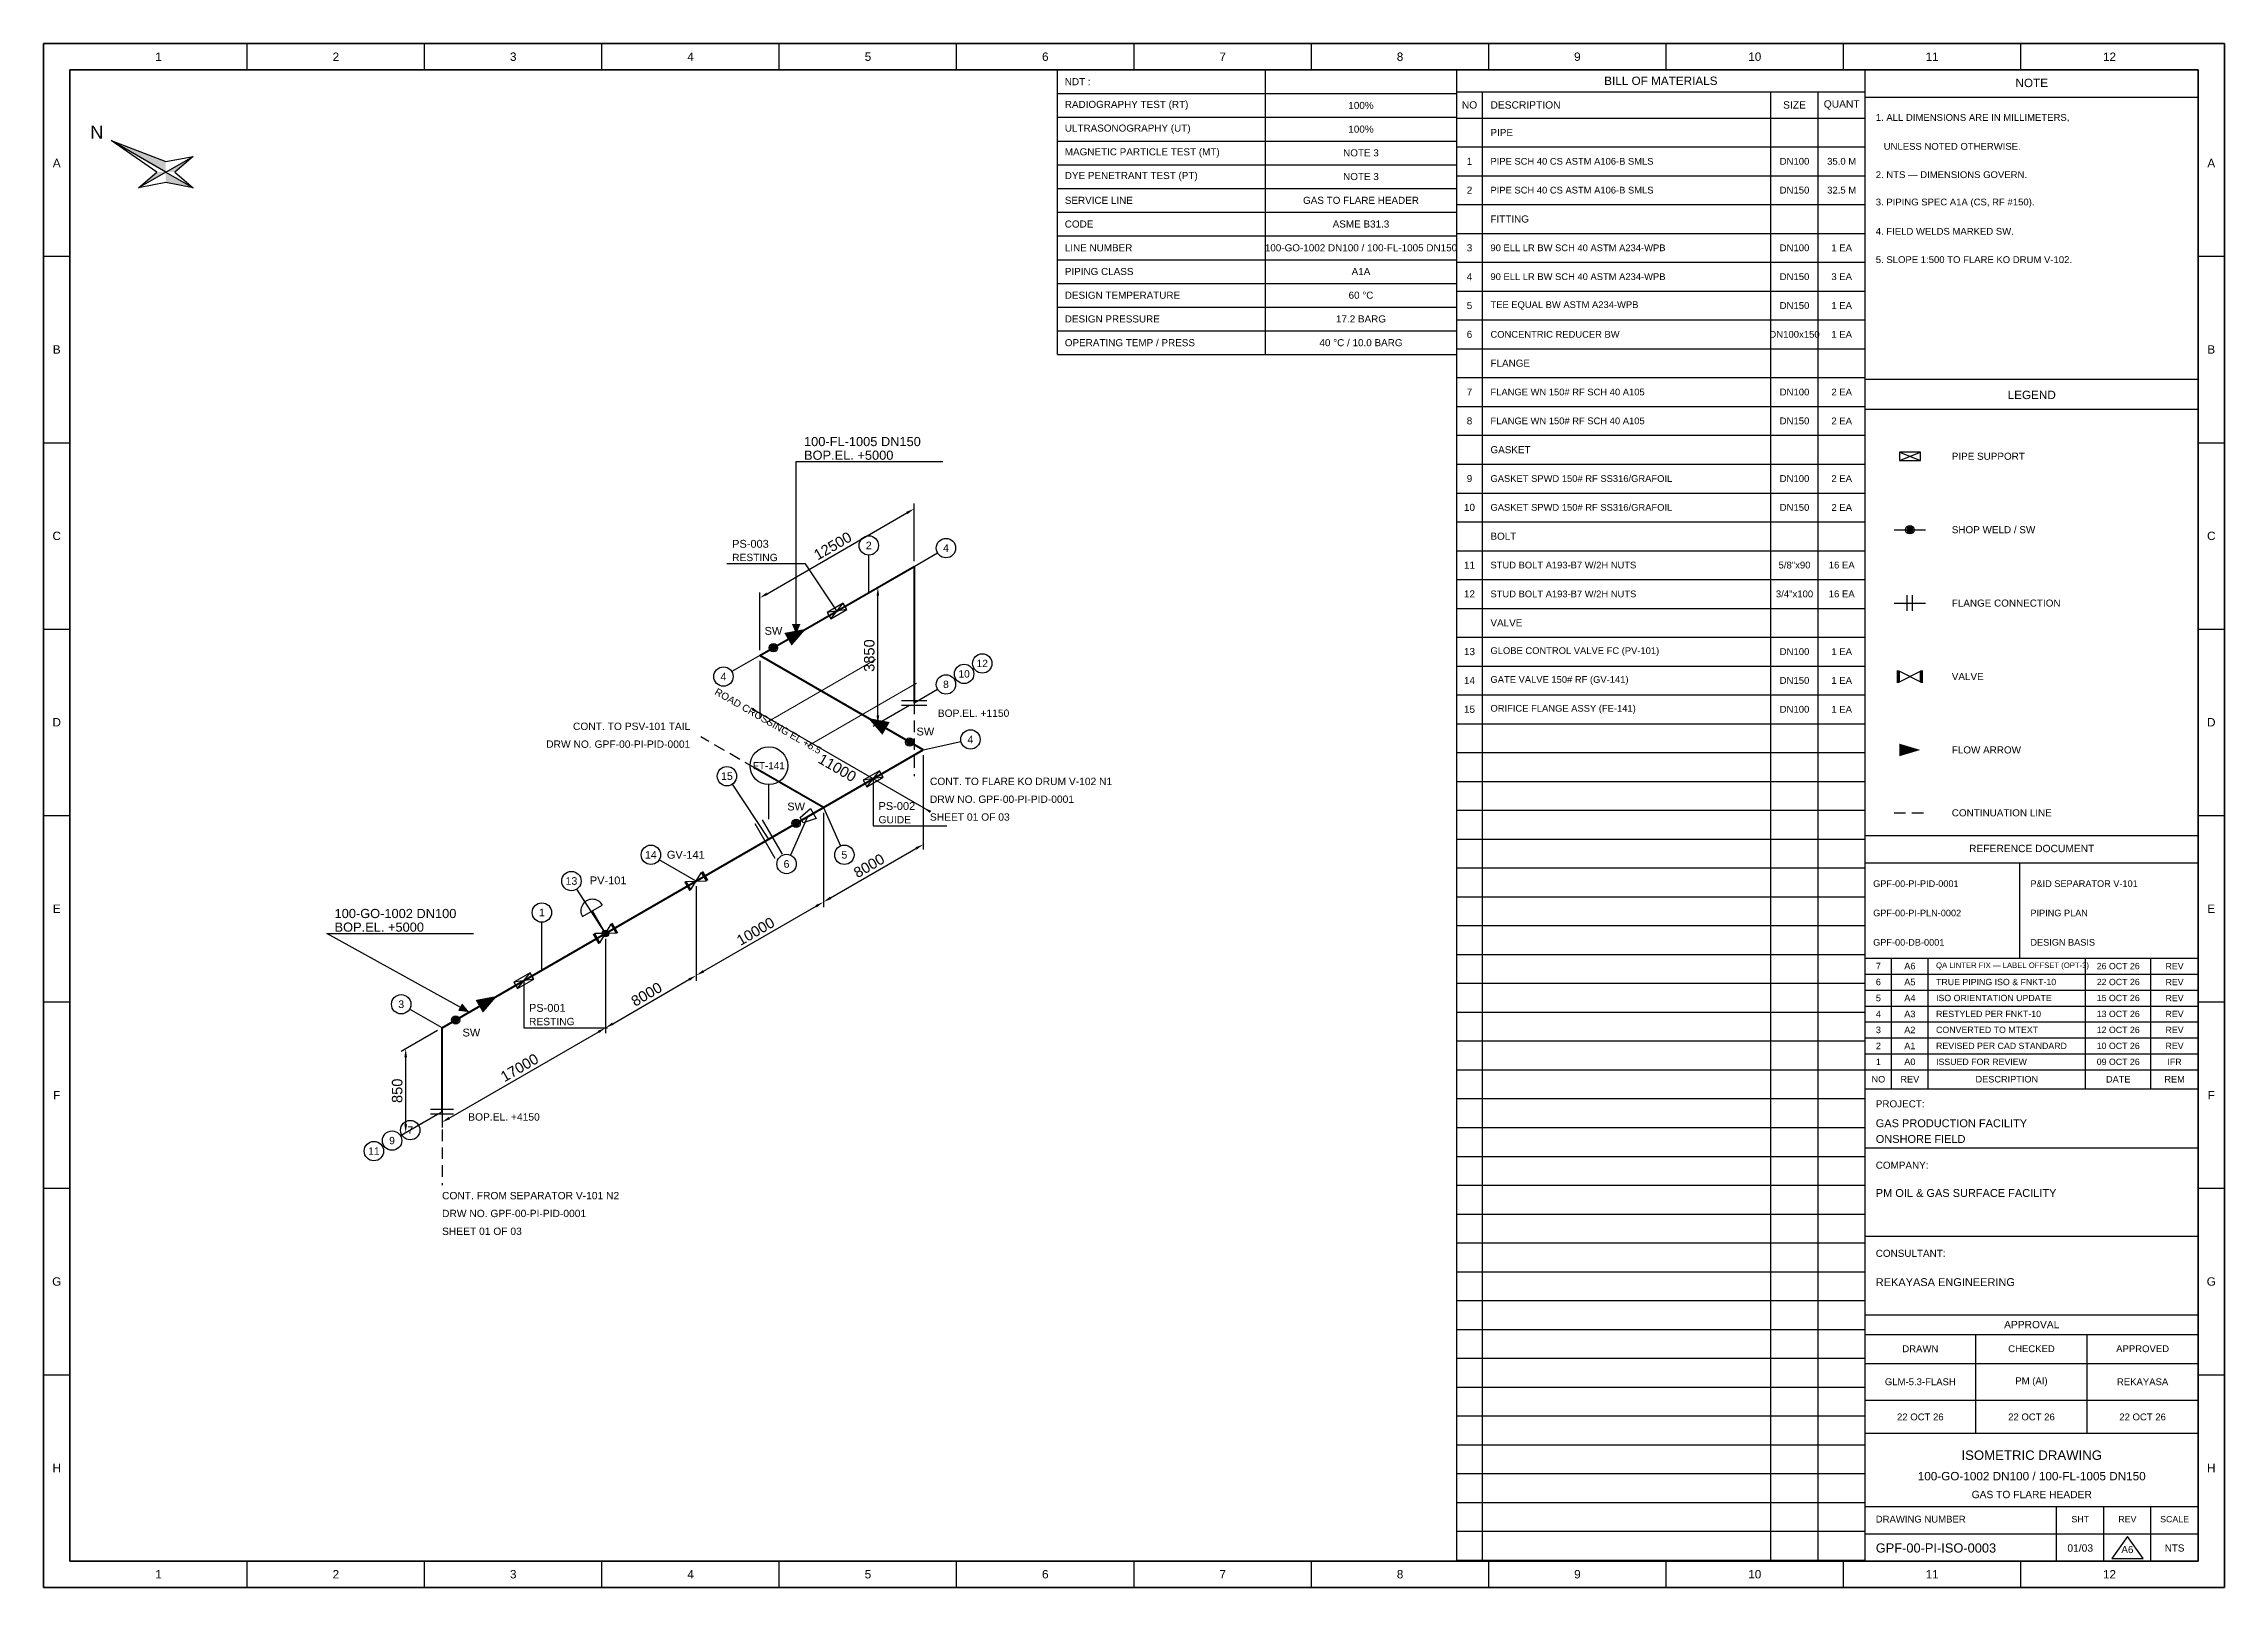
# Model space of a CAD drawing. Header units: millimetres. Extents: x 2 to 418, y 1 to 296.
import ezdxf

# ---------------------------------------------------------------- set-up
doc = ezdxf.new("R2010")
doc.units = ezdxf.units.MM
for name, color, linetype, lineweight in [('REF-DIM', 7, 'Continuous', 9), ('REF-FRAME', 7, 'Continuous', 35), ('REF-PROC', 7, 'Continuous', 50), ('REF-ROAD', 7, 'Continuous', 18), ('REF-SYM', 7, 'Continuous', 25), ('REF-TEXT', 7, 'Continuous', 18), ('REF-TITLE', 7, 'Continuous', 25)]:
    doc.layers.add(name, color=color, linetype=linetype, lineweight=lineweight)
doc.styles.add('ARIAL', font='arial.ttf')
doc.dimstyles.new('GPF-ISO', dxfattribs={"dimtxt": 2, "dimasz": 1.6, "dimexe": 1, "dimexo": 1, "dimtad": 1, "dimdec": 0, "dimtxsty": 'ARIAL', "dimcen": 2.5, "dimclrd": 7, "dimclre": 7, "dimclrt": 7, "dimazin": 3, "dimtfac": 1, "dimtmove": 0, "dimatfit": 3})

# ---------------------------------------------------------------- blocks, each defined once
blk = doc.blocks.new('_CLOSEDFILLED')
at = {"color": 0, "linetype": 'BYBLOCK'}
blk.add_solid([(-1, 0.16), (0, 0), (-1, -0.16)], dxfattribs=at)
blk = doc.blocks.new('*D1')
at = {"color": 7}
for p, q in [((77.13, 107.5), (70.21, 103.5)), ((71.07, 89.6), (71.07, 102.4)), ((77.13, 91.5), (70.21, 87.5))]:
    blk.add_line(p, q, dxfattribs=at)
at = {"layer": 'Defpoints'}
for p in [(78, 108), (78, 92), (71.07, 88)]:
    blk.add_point(p, dxfattribs=at)
at = {"layer": 'REF-DIM', "color": 7, "xscale": 1.6, "yscale": 1.6}
for p, rotation in [((71.07, 104), 90), ((71.07, 88), 270)]:
    blk.add_blockref('_CLOSEDFILLED', p, dxfattribs=dict(at, rotation=rotation))
at = {"layer": 'REF-DIM', "color": 7, "insert": (69.45, 96), "char_height": 2, "attachment_point": 5, "rotation": 90, "style": 'ARIAL'}
blk.add_mtext('850', dxfattribs=at)
blk = doc.blocks.new('*D2')
at = {"color": 7}
for p, q in [((109.18, 125), (109.18, 107)), ((78, 107), (78, 89)), ((79.39, 90.8), (107.79, 107.2))]:
    blk.add_line(p, q, dxfattribs=at)
at = {"layer": 'Defpoints'}
for p in [(109.18, 126), (78, 108), (78, 90)]:
    blk.add_point(p, dxfattribs=at)
at = {"layer": 'REF-DIM', "color": 7, "xscale": 1.6, "yscale": 1.6}
for p, rotation in [((109.18, 108), 30), ((78, 90), 210)]:
    blk.add_blockref('_CLOSEDFILLED', p, dxfattribs=dict(at, rotation=rotation))
at = {"layer": 'REF-DIM', "color": 7, "insert": (92.78, 100.41), "char_height": 2, "attachment_point": 5, "rotation": 30, "style": 'ARIAL'}
blk.add_mtext('17000', dxfattribs=at)
blk = doc.blocks.new('*D3')
at = {"color": 7}
for p, q in [((126.5, 135), (126.5, 117)), ((109.18, 125), (109.18, 107)), ((110.56, 108.8), (125.11, 117.2))]:
    blk.add_line(p, q, dxfattribs=at)
at = {"layer": 'Defpoints'}
for p in [(126.5, 136), (109.18, 126), (109.18, 108)]:
    blk.add_point(p, dxfattribs=at)
at = {"layer": 'REF-DIM', "color": 7, "xscale": 1.6, "yscale": 1.6}
for p, rotation in [((126.5, 118), 30), ((109.18, 108), 210)]:
    blk.add_blockref('_CLOSEDFILLED', p, dxfattribs=dict(at, rotation=rotation))
at = {"layer": 'REF-DIM', "color": 7, "insert": (117.02, 114.41), "char_height": 2, "attachment_point": 5, "rotation": 30, "style": 'ARIAL'}
blk.add_mtext('8000', dxfattribs=at)
blk = doc.blocks.new('*D4')
at = {"color": 7}
for p, q in [((150.75, 149), (150.75, 131)), ((126.5, 135), (126.5, 117)), ((127.88, 118.8), (149.36, 131.2))]:
    blk.add_line(p, q, dxfattribs=at)
at = {"layer": 'Defpoints'}
for p in [(150.75, 150), (126.5, 136), (126.5, 118)]:
    blk.add_point(p, dxfattribs=at)
at = {"layer": 'REF-DIM', "color": 7, "xscale": 1.6, "yscale": 1.6}
for p, rotation in [((150.75, 132), 30), ((126.5, 118), 210)]:
    blk.add_blockref('_CLOSEDFILLED', p, dxfattribs=dict(at, rotation=rotation))
at = {"layer": 'REF-DIM', "color": 7, "insert": (137.81, 126.41), "char_height": 2, "attachment_point": 5, "rotation": 30, "style": 'ARIAL'}
blk.add_mtext('10000', dxfattribs=at)
blk = doc.blocks.new('*D5')
at = {"color": 7}
for p, q in [((169.8, 160), (169.8, 142)), ((150.75, 149), (150.75, 131)), ((152.13, 132.8), (168.41, 142.2))]:
    blk.add_line(p, q, dxfattribs=at)
at = {"layer": 'Defpoints'}
for p in [(169.8, 161), (150.75, 150), (150.75, 132)]:
    blk.add_point(p, dxfattribs=at)
at = {"layer": 'REF-DIM', "color": 7, "xscale": 1.6, "yscale": 1.6}
for p, rotation in [((169.8, 143), 30), ((150.75, 132), 210)]:
    blk.add_blockref('_CLOSEDFILLED', p, dxfattribs=dict(at, rotation=rotation))
at = {"layer": 'REF-DIM', "color": 7, "insert": (159.46, 138.91), "char_height": 2, "attachment_point": 5, "rotation": 30, "style": 'ARIAL'}
blk.add_mtext('8000', dxfattribs=at)
blk = doc.blocks.new('*D6')
at = {"color": 7}
for p, q in [((138.62, 178), (138.62, 167)), ((171.18, 149.2), (137.24, 168.8)), ((169.8, 160), (169.8, 149))]:
    blk.add_line(p, q, dxfattribs=at)
at = {"layer": 'Defpoints'}
for p in [(138.62, 179), (169.8, 161), (169.8, 150)]:
    blk.add_point(p, dxfattribs=at)
at = {"layer": 'REF-DIM', "color": 7, "xscale": 1.6, "yscale": 1.6}
for p, rotation in [((138.62, 168), -30), ((169.8, 150), 150)]:
    blk.add_blockref('_CLOSEDFILLED', p, dxfattribs=dict(at, rotation=rotation))
at = {"layer": 'REF-DIM', "color": 7, "insert": (153.4, 157.59), "char_height": 2, "attachment_point": 5, "rotation": 330, "style": 'ARIAL'}
blk.add_mtext('11000', dxfattribs=at)
blk = doc.blocks.new('*D7')
at = {"color": 7}
for p, q in [((168.07, 197), (168.07, 208)), ((140.01, 190.8), (166.68, 206.2)), ((138.62, 180), (138.62, 191))]:
    blk.add_line(p, q, dxfattribs=at)
at = {"layer": 'Defpoints'}
for p in [(168.07, 196), (138.62, 190), (138.62, 179)]:
    blk.add_point(p, dxfattribs=at)
at = {"layer": 'REF-DIM', "color": 7, "xscale": 1.6, "yscale": 1.6}
for p, rotation in [((168.07, 207), 30), ((138.62, 190), 210)]:
    blk.add_blockref('_CLOSEDFILLED', p, dxfattribs=dict(at, rotation=rotation))
at = {"layer": 'REF-DIM', "color": 7, "insert": (152.53, 199.91), "char_height": 2, "attachment_point": 5, "rotation": 30, "style": 'ARIAL'}
blk.add_mtext('12500', dxfattribs=at)
blk = doc.blocks.new('*D8')
at = {"color": 7}
for p, q in [((167.2, 195.5), (160.27, 191.5)), ((161.14, 167.6), (161.14, 190.4)), ((167.2, 169.5), (160.27, 165.5))]:
    blk.add_line(p, q, dxfattribs=at)
at = {"layer": 'Defpoints'}
for p in [(168.07, 196), (168.07, 170), (161.14, 166)]:
    blk.add_point(p, dxfattribs=at)
at = {"layer": 'REF-DIM', "color": 7, "xscale": 1.6, "yscale": 1.6}
for p, rotation in [((161.14, 192), 90), ((161.14, 166), 270)]:
    blk.add_blockref('_CLOSEDFILLED', p, dxfattribs=dict(at, rotation=rotation))
at = {"layer": 'REF-DIM', "color": 7, "insert": (159.51, 179), "char_height": 2, "attachment_point": 5, "rotation": 90, "style": 'ARIAL'}
blk.add_mtext('3850', dxfattribs=at)

msp = doc.modelspace()

# ---------------------------------------------------------------- linework, layer by layer
at = {"layer": 'REF-FRAME'}
for p, q in [((2, 295.7), (2, 1.3)), ((418, 295.7), (2, 295.7)), ((418, 1.3), (418, 295.7)), ((7, 290.7), (7, 6.3)), ((413, 290.7), (7, 290.7)), ((413, 6.3), (413, 290.7)), ((7, 6.3), (413, 6.3)), ((2, 1.3), (418, 1.3))]:
    msp.add_line(p, q, dxfattribs=at)
at = {"layer": 'REF-PROC'}
for p, q in [((138.62, 179), (168.07, 196)), ((168.07, 196), (168.07, 170)), ((169.8, 161), (138.62, 179)), ((150.75, 150), (169.8, 161)), ((150.75, 150), (137.76, 157.5)), ((78, 108), (150.75, 150)), ((78, 92), (78, 108))]:
    msp.add_line(p, q, dxfattribs=at)
at = {"layer": 'REF-ROAD'}
for p, q in [((139.92, 166.25), (160.71, 178.25)), ((147.72, 161.75), (168.5, 173.75))]:
    msp.add_line(p, q, dxfattribs=at)
at = {"layer": 'REF-SYM'}
for p, q in [((145.55, 183), (145.55, 216)), ((145.55, 216), (173.55, 216)), ((147.34, 196.5), (132.34, 196.5)), ((153.34, 187.5), (147.34, 196.5)), ((159.41, 191), (159.41, 198.15)), ((168.07, 196), (172.53, 198.57)), ((154.55, 189.01), (151.44, 187.21)), ((155.25, 187.79), (151.44, 187.21)), ((151.44, 187.21), (152.14, 185.99)), ((152.14, 185.99), (154.55, 189.01)), ((152.14, 185.99), (155.25, 187.79)), ((155.25, 187.79), (154.55, 189.01)), ((138.62, 179), (133.3, 175.93)), ((168.07, 170), (172.53, 172.57)), ((165.67, 170.45), (170.47, 170.45)), ((165.67, 169.55), (170.47, 169.55)), ((168.07, 170), (168.07, 167.8)), ((168.07, 166.6), (168.07, 164.4)), ((128.92, 162.6), (127.36, 163.5)), ((168.07, 163.2), (168.07, 161)), ((169.8, 161), (176.99, 162.6)), ((131.87, 160.9), (129.96, 162)), ((134.81, 159.2), (132.91, 160.3)), ((137.76, 157.5), (135.85, 158.6)), ((168.07, 159.8), (168.07, 157.6)), ((140.35, 144), (133.38, 154.46)), ((140.35, 147.8), (140.35, 154.4)), ((161.48, 157.01), (158.36, 155.21)), ((162.18, 155.79), (158.36, 155.21)), ((158.36, 155.21), (159.06, 153.99)), ((159.06, 153.99), (161.48, 157.01)), ((159.06, 153.99), (162.18, 155.79)), ((160.27, 155.5), (160.27, 146.5)), ((162.18, 155.79), (161.48, 157.01)), ((168.07, 156.4), (168.07, 156)), ((146.29, 148.12), (148.29, 149.85)), ((148.29, 149.85), (149.39, 147.95)), ((150.75, 150), (153.99, 142.69)), ((141.56, 140.31), (137.76, 146.89)), ((142.95, 141.11), (139.15, 147.69)), ((147.72, 148.25), (144.47, 140.94)), ((146.89, 147.08), (146.29, 148.12)), ((149.39, 147.95), (146.89, 147.08)), ((160.27, 146.5), (174.27, 146.5)), ((126.5, 136), (119.44, 140.07)), ((125.48, 134.37), (127.52, 137.63)), ((128.42, 136.07), (127.52, 137.63)), ((109.18, 126), (103.69, 134.45)), ((124.58, 135.93), (128.42, 136.07)), ((125.48, 134.37), (124.58, 135.93)), ((104.77, 129.23), (108.58, 131.43)), ((109.18, 126), (106.68, 130.33)), ((56, 126), (84, 126)), ((83.2, 111), (56, 126)), ((97.05, 119), (97.05, 128.15)), ((109.18, 126), (107.12, 125.97)), ((108.12, 124.23), (107.12, 125.97)), ((108.12, 124.23), (109.18, 126)), ((109.18, 126), (110.24, 127.77)), ((111.24, 126.03), (109.18, 126)), ((111.24, 126.03), (110.24, 127.77)), ((94.8, 118.51), (91.68, 116.71)), ((95.5, 117.29), (91.68, 116.71)), ((91.68, 116.71), (92.38, 115.49)), ((92.38, 115.49), (94.8, 118.51)), ((92.38, 115.49), (95.5, 117.29)), ((93.59, 117), (93.59, 108)), ((95.5, 117.29), (94.8, 118.51)), ((78, 108), (71.81, 111.58)), ((93.59, 108), (109.59, 108)), ((78, 92), (73.54, 89.42)), ((80.2, 92.45), (75.8, 92.45)), ((80.2, 91.55), (75.8, 91.55)), ((78, 92), (78, 89.8)), ((78, 88.6), (78, 86.4)), ((78, 85.2), (78, 83)), ((78, 81.8), (78, 79.6)), ((78, 78.4), (78, 78))]:
    msp.add_line(p, q, dxfattribs=at)
for centre, radius in [((159.41, 200), 1.85), ((174.13, 199.5), 1.85), ((141.22, 180.5), 0.8), ((181.06, 177.5), 1.85), ((131.69, 175), 1.85), ((174.13, 173.5), 1.85), ((177.59, 175.5), 1.85), ((167.2, 162.5), 0.8), ((178.8, 163), 1.85), ((140.35, 158), 3.6), ((132.35, 156), 1.85), ((145.55, 147), 0.8), ((117.84, 141), 1.85), ((154.75, 141), 1.85), ((102.68, 136), 1.85), ((143.72, 139.25), 1.85), ((97.05, 130), 1.85), ((109.18, 126), 0.65), ((70.21, 112.5), 1.85), ((80.6, 109.5), 0.8), ((68.47, 86.5), 1.85), ((71.94, 88.5), 1.85), ((65.01, 84.5), 1.85)]:
    msp.add_circle(centre, radius, dxfattribs=at)
msp.add_arc((106.68, 130.33), 2.2, 30, 210, dxfattribs=at)
for points in [[(25.3, 271.2), (14.91, 277.2), (25.3, 273.2)], [(25.3, 271.2), (20.1, 268.2), (23.57, 271.2)], [(25.3, 271.2), (30.5, 274.2), (27.03, 271.2)], [(25.3, 271.2), (30.5, 268.2), (25.3, 269.2)], [(357.2, 203), (358, 202.2), (358, 203.8), (358.8, 203)], [(357.43, 202.43), (358.57, 202.43), (357.43, 203.57), (358.57, 203.57)], [(147.46, 184.1), (143.29, 183.31), (144.69, 180.89)], [(145.55, 183), (144.75, 185), (146.35, 185)], [(140.42, 180.5), (141.22, 179.7), (141.22, 181.3), (142.02, 180.5)], [(140.65, 179.93), (141.79, 179.93), (140.65, 181.07), (141.79, 181.07)], [(355.5, 173.8), (356, 173.8), (355.5, 176.2), (356, 176.2)], [(360, 173.8), (360.5, 173.8), (360, 176.2), (360.5, 176.2)], [(159.23, 167.1), (162, 163.89), (163.4, 166.31)], [(166.4, 162.5), (167.2, 161.7), (167.2, 163.3), (168, 162.5)], [(166.63, 161.93), (167.77, 161.93), (166.63, 163.07), (167.77, 163.07)], [(360, 161), (356, 162.2), (356, 159.8)], [(144.75, 147), (145.55, 146.2), (145.55, 147.8), (146.35, 147)], [(144.98, 146.43), (146.12, 146.43), (144.98, 147.57), (146.12, 147.57)], [(128.47, 135.98), (128.82, 136.18), (127.47, 137.72), (127.82, 137.92)], [(125.18, 134.08), (125.53, 134.28), (124.18, 135.82), (124.53, 136.02)], [(107.82, 123.95), (108.17, 124.15), (106.72, 125.85), (107.07, 126.05)], [(108.53, 126), (109.18, 125.35), (109.18, 126.65), (109.83, 126)], [(108.72, 125.54), (109.64, 125.54), (108.72, 126.46), (109.64, 126.46)], [(111.29, 125.95), (111.63, 126.15), (110.19, 127.85), (110.53, 128.05)], [(83.2, 111), (81.06, 111.27), (81.83, 112.67)], [(88.57, 114.1), (84.4, 113.31), (85.8, 110.89)], [(79.8, 109.5), (80.6, 108.7), (80.6, 110.3), (81.4, 109.5)], [(80.03, 108.93), (81.16, 108.93), (80.03, 110.07), (81.16, 110.07)]]:
    msp.add_solid(points, dxfattribs=at)
at = {"layer": 'REF-TITLE'}
for p, q in [((40.83, 290.7), (40.83, 295.7)), ((74.67, 290.7), (74.67, 295.7)), ((108.5, 290.7), (108.5, 295.7)), ((142.33, 290.7), (142.33, 295.7)), ((176.17, 290.7), (176.17, 295.7)), ((210, 290.7), (210, 295.7)), ((243.83, 290.7), (243.83, 295.7)), ((277.67, 290.7), (277.67, 295.7)), ((311.5, 290.7), (311.5, 295.7)), ((345.33, 290.7), (345.33, 295.7)), ((379.17, 290.7), (379.17, 295.7)), ((195.4, 236.4), (195.4, 290.7)), ((195.4, 290.7), (271.5, 290.7)), ((235.1, 236.4), (235.1, 290.7)), ((271.5, 290.7), (271.5, 6.3)), ((349.5, 290.7), (271.5, 290.7)), ((349.5, 6.3), (349.5, 290.7)), ((349.5, 290.7), (413, 290.7)), ((413, 6.3), (413, 290.7)), ((195.4, 286.18), (271.5, 286.18)), ((271.5, 286.5), (349.5, 286.5)), ((276.5, 6.3), (276.5, 286.5)), ((331.5, 6.3), (331.5, 286.5)), ((340.5, 6.3), (340.5, 286.5)), ((349.5, 285.5), (413, 285.5)), ((195.4, 281.65), (271.5, 281.65)), ((271.5, 281.5), (349.5, 281.5)), ((14.91, 277.2), (25.3, 273.2)), ((23.57, 271.2), (14.91, 277.2)), ((25.3, 271.2), (14.91, 277.2)), ((195.4, 277.12), (271.5, 277.12)), ((271.5, 276), (349.5, 276)), ((20.1, 268.2), (23.57, 271.2)), ((25.3, 271.2), (20.1, 268.2)), ((25.3, 271.2), (30.5, 274.2)), ((25.3, 273.2), (30.5, 274.2)), ((25.3, 271.2), (30.5, 268.2)), ((30.5, 274.2), (27.03, 271.2)), ((27.03, 271.2), (30.5, 268.2)), ((195.4, 272.6), (271.5, 272.6)), ((271.5, 270.5), (349.5, 270.5)), ((25.3, 269.2), (20.1, 268.2)), ((30.5, 268.2), (25.3, 269.2)), ((195.4, 268.07), (271.5, 268.07)), ((195.4, 263.55), (271.5, 263.55)), ((271.5, 265), (349.5, 265)), ((195.4, 259.02), (271.5, 259.02)), ((271.5, 259.5), (349.5, 259.5)), ((2, 255.15), (7, 255.15)), ((195.4, 254.5), (271.5, 254.5)), ((271.5, 254), (349.5, 254)), ((413, 255.15), (418, 255.15)), ((195.4, 249.97), (271.5, 249.97)), ((195.4, 245.45), (271.5, 245.45)), ((271.5, 248.5), (349.5, 248.5)), ((271.5, 243), (349.5, 243)), ((195.4, 240.93), (271.5, 240.93)), ((271.5, 237.5), (349.5, 237.5)), ((195.4, 236.4), (271.5, 236.4)), ((271.5, 232), (349.5, 232)), ((349.5, 231.7), (413, 231.7)), ((271.5, 226.5), (349.5, 226.5)), ((349.5, 226), (413, 226)), ((271.5, 221), (349.5, 221)), ((2, 219.6), (7, 219.6)), ((356, 216.2), (360, 217.8)), ((356, 217.8), (356, 216.2)), ((356, 217.8), (360, 216.2)), ((360, 217.8), (356, 217.8)), ((360, 216.2), (360, 217.8)), ((413, 219.6), (418, 219.6)), ((271.5, 215.5), (349.5, 215.5)), ((356, 216.2), (360, 216.2)), ((271.5, 210), (349.5, 210)), ((271.5, 204.5), (349.5, 204.5)), ((355, 203), (361, 203)), ((271.5, 199), (349.5, 199)), ((271.5, 193.5), (349.5, 193.5)), ((271.5, 188), (349.5, 188)), ((355, 189), (361, 189)), ((357.5, 187.5), (357.5, 190.5)), ((358.5, 187.5), (358.5, 190.5)), ((2, 184.05), (7, 184.05)), ((413, 184.05), (418, 184.05)), ((271.5, 182.5), (349.5, 182.5)), ((271.5, 177), (349.5, 177)), ((356, 174), (356, 176)), ((356, 174), (360, 176)), ((356, 176), (360, 174)), ((360, 174), (360, 176)), ((271.5, 171.5), (349.5, 171.5)), ((271.5, 166), (349.5, 166)), ((271.5, 160.5), (349.5, 160.5)), ((271.5, 155), (349.5, 155)), ((2, 148.5), (7, 148.5)), ((271.5, 149.5), (349.5, 149.5)), ((355, 149), (357.2, 149)), ((358.4, 149), (360.6, 149)), ((413, 148.5), (418, 148.5)), ((271.5, 144), (349.5, 144)), ((349.5, 144.7), (413, 144.7)), ((271.5, 138.5), (349.5, 138.5)), ((349.5, 139.5), (413, 139.5)), ((379, 121.3), (379, 139.5)), ((271.5, 133), (349.5, 133)), ((271.5, 127.5), (349.5, 127.5)), ((271.5, 122), (349.5, 122)), ((349.5, 121.3), (413, 121.3)), ((354.5, 96.4), (354.5, 121.3)), ((361.5, 96.4), (361.5, 121.3)), ((391.5, 96.4), (391.5, 121.3)), ((404, 96.4), (404, 121.3)), ((271.5, 116.5), (349.5, 116.5)), ((349.5, 118.26), (413, 118.26)), ((2, 112.95), (7, 112.95)), ((349.5, 115.21), (413, 115.21)), ((413, 112.95), (418, 112.95)), ((271.5, 111), (349.5, 111)), ((349.5, 112.17), (413, 112.17)), ((349.5, 109.13), (413, 109.13)), ((271.5, 105.5), (349.5, 105.5)), ((349.5, 106.09), (413, 106.09)), ((271.5, 100), (349.5, 100)), ((349.5, 103.04), (413, 103.04)), ((349.5, 100), (413, 100)), ((349.5, 96.4), (413, 96.4)), ((271.5, 94.5), (349.5, 94.5)), ((271.5, 89), (349.5, 89)), ((271.5, 83.5), (349.5, 83.5)), ((349.5, 85.1), (413, 85.1)), ((2, 77.4), (7, 77.4)), ((271.5, 78), (349.5, 78)), ((413, 77.4), (418, 77.4)), ((271.5, 72.5), (349.5, 72.5)), ((271.5, 67), (349.5, 67)), ((349.5, 68.3), (413, 68.3)), ((271.5, 61.5), (349.5, 61.5)), ((271.5, 56), (349.5, 56)), ((271.5, 50.5), (349.5, 50.5)), ((349.5, 53.3), (413, 53.3)), ((349.5, 49.5), (413, 49.5)), ((370.6, 30.7), (370.6, 49.5)), ((391.8, 30.7), (391.8, 49.5)), ((2, 41.85), (7, 41.85)), ((271.5, 45), (349.5, 45)), ((349.5, 44), (413, 44)), ((413, 41.85), (418, 41.85)), ((271.5, 39.5), (349.5, 39.5)), ((271.5, 34), (349.5, 34)), ((349.5, 37), (413, 37)), ((349.5, 30.7), (413, 30.7)), ((271.5, 28.5), (349.5, 28.5)), ((271.5, 23), (349.5, 23)), ((271.5, 17.5), (349.5, 17.5)), ((349.5, 16.7), (413, 16.7)), ((386, 6.3), (386, 16.7)), ((395, 6.3), (395, 16.7)), ((404, 6.3), (404, 16.7)), ((271.5, 12), (349.5, 12)), ((349.5, 11.5), (413, 11.5)), ((399.5, 11), (396.5, 6.8)), ((402.5, 6.8), (399.5, 11)), ((40.83, 1.3), (40.83, 6.3)), ((74.67, 1.3), (74.67, 6.3)), ((108.5, 1.3), (108.5, 6.3)), ((142.33, 1.3), (142.33, 6.3)), ((176.17, 1.3), (176.17, 6.3)), ((210, 1.3), (210, 6.3)), ((243.83, 1.3), (243.83, 6.3)), ((271.5, 6.5), (349.5, 6.5)), ((271.5, 6.3), (349.5, 6.3)), ((277.67, 1.3), (277.67, 6.3)), ((311.5, 1.3), (311.5, 6.3)), ((345.33, 1.3), (345.33, 6.3)), ((349.5, 6.3), (413, 6.3)), ((379.17, 1.3), (379.17, 6.3)), ((396.5, 6.8), (402.5, 6.8))]:
    msp.add_line(p, q, dxfattribs=at)
msp.add_circle((358, 203), 0.8, dxfattribs=at)

# ---------------------------------------------------------------- texts
at = {"layer": 'REF-TEXT', "style": 'ARIAL'}
for s, insert, char_height, attachment_point in [('1', (23.92, 293.2), 1.6, 5), ('2', (57.75, 293.2), 1.6, 5), ('3', (91.58, 293.2), 1.6, 5), ('4', (125.42, 293.2), 1.6, 5), ('5', (159.25, 293.2), 1.6, 5), ('6', (193.08, 293.2), 1.6, 5), ('7', (226.92, 293.2), 1.6, 5), ('8', (260.75, 293.2), 1.6, 5), ('9', (294.58, 293.2), 1.6, 5), ('10', (328.42, 293.2), 1.6, 5), ('11', (362.25, 293.2), 1.6, 5), ('12', (396.08, 293.2), 1.6, 5), ('NDT :', (196.8, 288.44), 1.35, 4), ('BILL OF MATERIALS', (310.5, 288.6), 1.6, 5), ('NOTE', (381.25, 288.2), 1.6, 5), ('RADIOGRAPHY TEST (RT)', (196.8, 283.91), 1.35, 4), ('100%', (253.3, 283.91), 1.35, 5), ('NO', (274, 284), 1.4, 5), ('DESCRIPTION', (278, 284), 1.4, 4), ('SIZE', (336, 284), 1.4, 5), ('QUANT', (345, 284), 1.4, 5), ('N', (12.14, 278.8), 2.5, 5), ('ULTRASONOGRAPHY (UT)', (196.8, 279.39), 1.35, 4), ('100%', (253.3, 279.39), 1.35, 5), ('PIPE', (278, 278.75), 1.35, 4), ('1. ALL DIMENSIONS ARE IN MILLIMETERS,', (351.5, 281.5), 1.3, 4), ('MAGNETIC PARTICLE TEST (MT)', (196.8, 274.86), 1.35, 4), ('NOTE 3', (253.3, 274.86), 1.35, 5), ('   UNLESS NOTED OTHERWISE.', (351.5, 276.1), 1.3, 4), ('A', (4.5, 272.93), 1.6, 5), ('DYE PENETRANT TEST (PT)', (196.8, 270.34), 1.35, 4), ('NOTE 3', (253.3, 270.34), 1.35, 5), ('1', (274, 273.25), 1.35, 5), ('PIPE SCH 40 CS ASTM A106-B SMLS', (278, 273.25), 1.28, 4), ('DN100', (336, 273.25), 1.3, 5), ('35.0 M', (345, 273.25), 1.3, 5), ('2. NTS — DIMENSIONS GOVERN.', (351.5, 270.7), 1.3, 4), ('A', (415.5, 272.93), 1.6, 5), ('SERVICE LINE', (196.8, 265.81), 1.35, 4), ('GAS TO FLARE HEADER', (253.3, 265.81), 1.35, 5), ('2', (274, 267.75), 1.35, 5), ('PIPE SCH 40 CS ASTM A106-B SMLS', (278, 267.75), 1.28, 4), ('DN150', (336, 267.75), 1.3, 5), ('32.5 M', (345, 267.75), 1.3, 5), ('FITTING', (278, 262.25), 1.35, 4), ('3. PIPING SPEC A1A (CS, RF #150).', (351.5, 265.3), 1.3, 4), ('CODE', (196.8, 261.29), 1.35, 4), ('ASME B31.3', (253.3, 261.29), 1.35, 5), ('4. FIELD WELDS MARKED SW.', (351.5, 259.9), 1.3, 4), ('LINE NUMBER', (196.8, 256.76), 1.35, 4), ('100-GO-1002 DN100 / 100-FL-1005 DN150', (253.3, 256.76), 1.35, 5), ('3', (274, 256.75), 1.35, 5), ('90 ELL LR BW SCH 40 ASTM A234-WPB', (278, 256.75), 1.28, 4), ('DN100', (336, 256.75), 1.3, 5), ('1 EA', (345, 256.75), 1.3, 5), ('5. SLOPE 1:500 TO FLARE KO DRUM V-102.', (351.5, 254.5), 1.3, 4), ('PIPING CLASS', (196.8, 252.24), 1.35, 4), ('A1A', (253.3, 252.24), 1.35, 5), ('4', (274, 251.25), 1.35, 5), ('90 ELL LR BW SCH 40 ASTM A234-WPB', (278, 251.25), 1.28, 4), ('DN150', (336, 251.25), 1.3, 5), ('3 EA', (345, 251.25), 1.3, 5), ('DESIGN TEMPERATURE', (196.8, 247.71), 1.35, 4), ('60 °C', (253.3, 247.71), 1.35, 5), ('5', (274, 245.75), 1.35, 5), ('TEE EQUAL BW ASTM A234-WPB', (278, 245.75), 1.28, 4), ('DN150', (336, 245.75), 1.3, 5), ('1 EA', (345, 245.75), 1.3, 5), ('DESIGN PRESSURE', (196.8, 243.19), 1.35, 4), ('17.2 BARG', (253.3, 243.19), 1.35, 5), ('B', (4.5, 237.38), 1.6, 5), ('OPERATING TEMP / PRESS', (196.8, 238.66), 1.35, 4), ('40 °C / 10.0 BARG', (253.3, 238.66), 1.35, 5), ('6', (274, 240.25), 1.35, 5), ('CONCENTRIC REDUCER BW', (278, 240.25), 1.28, 4), ('DN100x150', (336, 240.25), 1.3, 5), ('1 EA', (345, 240.25), 1.3, 5), ('B', (415.5, 237.38), 1.6, 5), ('FLANGE', (278, 234.75), 1.35, 4), ('7', (274, 229.25), 1.35, 5), ('FLANGE WN 150# RF SCH 40 A105', (278, 229.25), 1.28, 4), ('DN100', (336, 229.25), 1.3, 5), ('2 EA', (345, 229.25), 1.3, 5), ('LEGEND', (381.25, 228.7), 1.6, 5), ('100-FL-1005 DN150', (147.05, 219.8), 1.75, 4), ('8', (274, 223.75), 1.35, 5), ('FLANGE WN 150# RF SCH 40 A105', (278, 223.75), 1.28, 4), ('DN150', (336, 223.75), 1.3, 5), ('2 EA', (345, 223.75), 1.3, 5), ('BOP.EL. +5000', (147.05, 217.2), 1.75, 4), ('GASKET', (278, 218.25), 1.35, 4), ('PIPE SUPPORT', (366, 217), 1.35, 4), ('9', (274, 212.75), 1.35, 5), ('GASKET SPWD 150# RF SS316/GRAFOIL', (278, 212.75), 1.28, 4), ('DN100', (336, 212.75), 1.3, 5), ('2 EA', (345, 212.75), 1.3, 5), ('10', (274, 207.25), 1.35, 5), ('GASKET SPWD 150# RF SS316/GRAFOIL', (278, 207.25), 1.28, 4), ('DN150', (336, 207.25), 1.3, 5), ('2 EA', (345, 207.25), 1.3, 5), ('C', (4.5, 201.82), 1.6, 5), ('PS-003', (133.34, 200.3), 1.5, 4), ('2', (159.41, 200), 1.45, 5), ('4', (174.13, 199.5), 1.45, 5), ('BOLT', (278, 201.75), 1.35, 4), ('SHOP WELD / SW', (366, 203), 1.35, 4), ('C', (415.5, 201.82), 1.6, 5), ('RESTING', (133.34, 197.7), 1.4, 4), ('11', (274, 196.25), 1.35, 5), ('STUD BOLT A193-B7 W/2H NUTS', (278, 196.25), 1.28, 4), ('5/8"x90', (336, 196.25), 1.3, 5), ('16 EA', (345, 196.25), 1.3, 5), ('12', (274, 190.75), 1.35, 5), ('STUD BOLT A193-B7 W/2H NUTS', (278, 190.75), 1.28, 4), ('3/4"x100', (336, 190.75), 1.3, 5), ('16 EA', (345, 190.75), 1.3, 5), ('FLANGE CONNECTION', (366, 189), 1.35, 4), ('SW', (141.22, 183.7), 1.5, 5), ('VALVE', (278, 185.25), 1.35, 4), ('13', (274, 179.75), 1.35, 5), ('GLOBE CONTROL VALVE FC (PV-101)', (278, 179.75), 1.28, 4), ('DN100', (336, 179.75), 1.3, 5), ('1 EA', (345, 179.75), 1.3, 5), ('4', (131.69, 175), 1.45, 5), ('10', (177.59, 175.5), 1.4, 5), ('12', (181.06, 177.5), 1.4, 5), ('14', (274, 174.25), 1.35, 5), ('GATE VALVE 150# RF (GV-141)', (278, 174.25), 1.28, 4), ('DN150', (336, 174.25), 1.3, 5), ('1 EA', (345, 174.25), 1.3, 5), ('VALVE', (366, 175), 1.35, 4), ('8', (174.13, 173.5), 1.4, 5), ('D', (4.5, 166.28), 1.6, 5), ('BOP.EL. +1150', (172.57, 168), 1.4, 4), ('15', (274, 168.75), 1.35, 5), ('ORIFICE FLANGE ASSY (FE-141)', (278, 168.75), 1.28, 4), ('DN100', (336, 168.75), 1.3, 5), ('1 EA', (345, 168.75), 1.3, 5), ('D', (415.5, 166.28), 1.6, 5), ('DRW NO. GPF-00-PI-PID-0001', (125.36, 162.1), 1.4, 6), ('CONT. TO PSV-101 TAIL', (125.36, 165.5), 1.4, 6), ('SW', (170.2, 164.5), 1.5, 5), ('4', (178.8, 163), 1.45, 5), ('FT-141', (140.35, 158), 1.35, 5), ('FLOW ARROW', (366, 161), 1.35, 4), ('15', (132.35, 156), 1.45, 5), ('CONT. TO FLARE KO DRUM V-102 N1', (171.07, 155), 1.4, 4), ('SW', (145.55, 150.2), 1.5, 5), ('PS-002', (161.27, 150.3), 1.5, 4), ('DRW NO. GPF-00-PI-PID-0001', (171.07, 151.6), 1.4, 4), ('GUIDE', (161.27, 147.7), 1.4, 4), ('SHEET 01 OF 03', (171.07, 148.2), 1.4, 4), ('CONTINUATION LINE', (366, 149), 1.35, 4), ('14', (117.84, 141), 1.45, 5), ('GV-141', (124.5, 141), 1.5, 5), ('5', (154.75, 141), 1.45, 5), ('REFERENCE DOCUMENT', (381.25, 142.2), 1.4, 5), ('6', (143.72, 139.25), 1.45, 5), ('13', (102.68, 136), 1.45, 5), ('PV-101', (109.69, 136.11), 1.5, 5), ('GPF-00-PI-PID-0001', (351, 135.5), 1.25, 4), ('P&ID SEPARATOR V-101', (381, 135.5), 1.25, 4), ('E', (4.5, 130.72), 1.6, 5), ('100-GO-1002 DN100', (57.5, 129.8), 1.75, 4), ('1', (97.05, 130), 1.45, 5), ('GPF-00-PI-PLN-0002', (351, 129.9), 1.25, 4), ('PIPING PLAN', (381, 129.9), 1.25, 4), ('E', (415.5, 130.72), 1.6, 5), ('BOP.EL. +5000', (57.5, 127.2), 1.75, 4), ('GPF-00-DB-0001', (351, 124.3), 1.25, 4), ('DESIGN BASIS', (381, 124.3), 1.25, 4), ('7', (352, 119.78), 1.25, 5), ('6', (352, 116.74), 1.25, 5), ('A6', (358, 119.78), 1.25, 5), ('A5', (358, 116.74), 1.25, 5), ('TRUE PIPING ISO & FNKT-10', (363, 116.74), 1.2, 4), ('QA LINTER FIX — LABEL OFFSET (OPT-3)', (363, 119.78), 1.05, 4), ('26 OCT 26', (397.75, 119.78), 1.2, 5), ('22 OCT 26', (397.75, 116.74), 1.2, 5), ('REV', (408.5, 119.78), 1.2, 5), ('REV', (408.5, 116.74), 1.2, 5), ('3', (70.21, 112.5), 1.45, 5), ('PS-001', (94.59, 111.8), 1.5, 4), ('5', (352, 113.69), 1.25, 5), ('A4', (358, 113.69), 1.25, 5), ('ISO ORIENTATION UPDATE', (363, 113.69), 1.2, 4), ('15 OCT 26', (397.75, 113.69), 1.2, 5), ('REV', (408.5, 113.69), 1.2, 5), ('RESTING', (94.59, 109.2), 1.4, 4), ('4', (352, 110.65), 1.25, 5), ('3', (352, 107.61), 1.25, 5), ('A3', (358, 110.65), 1.25, 5), ('A2', (358, 107.61), 1.25, 5), ('CONVERTED TO MTEXT', (363, 107.61), 1.2, 4), ('RESTYLED PER FNKT-10', (363, 110.65), 1.2, 4), ('13 OCT 26', (397.75, 110.65), 1.2, 5), ('12 OCT 26', (397.75, 107.61), 1.2, 5), ('REV', (408.5, 110.65), 1.2, 5), ('REV', (408.5, 107.61), 1.2, 5), ('SW', (83.6, 107.1), 1.5, 5), ('2', (352, 104.56), 1.25, 5), ('A1', (358, 104.56), 1.25, 5), ('REVISED PER CAD STANDARD', (363, 104.56), 1.2, 4), ('10 OCT 26', (397.75, 104.56), 1.2, 5), ('REV', (408.5, 104.56), 1.2, 5), ('1', (352, 101.52), 1.25, 5), ('A0', (358, 101.52), 1.25, 5), ('ISSUED FOR REVIEW', (363, 101.52), 1.2, 4), ('09 OCT 26', (397.75, 101.52), 1.2, 5), ('IFR', (408.5, 101.52), 1.2, 5), ('F', (4.5, 95.17), 1.6, 5), ('NO', (352, 98.2), 1.25, 5), ('REV', (358, 98.2), 1.25, 5), ('DESCRIPTION', (376.5, 98.2), 1.25, 5), ('DATE', (397.75, 98.2), 1.25, 5), ('REM', (408.5, 98.2), 1.25, 5), ('F', (415.5, 95.17), 1.6, 5), ('BOP.EL. +4150', (83, 91), 1.4, 4), ('PROJECT:', (351.5, 93.5), 1.35, 4), ('7', (71.94, 88.5), 1.4, 5), ('ONSHORE FIELD', (351.5, 86.8), 1.5, 4), ('GAS PRODUCTION FACILITY', (351.5, 89.8), 1.5, 4), ('11', (65.01, 84.5), 1.4, 5), ('9', (68.47, 86.5), 1.4, 5), ('COMPANY:', (351.5, 81.8), 1.35, 4), ('CONT. FROM SEPARATOR V-101 N2', (78, 76), 1.4, 4), ('PM OIL & GAS SURFACE FACILITY', (351.5, 76.5), 1.5, 4), ('DRW NO. GPF-00-PI-PID-0001', (78, 72.6), 1.4, 4), ('SHEET 01 OF 03', (78, 69.2), 1.4, 4), ('CONSULTANT:', (351.5, 65), 1.35, 4), ('G', (4.5, 59.62), 1.6, 5), ('REKAYASA ENGINEERING', (351.5, 59.5), 1.5, 4), ('G', (415.5, 59.62), 1.6, 5), ('APPROVAL', (381.25, 51.4), 1.4, 5), ('DRAWN', (360, 46.8), 1.3, 5), ('CHECKED', (381.2, 46.8), 1.3, 5), ('APPROVED', (402.4, 46.8), 1.3, 5), ('GLM-5.3-FLASH', (360, 40.5), 1.3, 5), ('PM (AI)', (381.2, 40.5), 1.3, 5), ('REKAYASA', (402.4, 40.5), 1.3, 5), ('22 OCT 26', (360, 33.8), 1.3, 5), ('22 OCT 26', (381.2, 33.8), 1.3, 5), ('22 OCT 26', (402.4, 33.8), 1.3, 5), ('ISOMETRIC DRAWING', (381.25, 26.5), 1.8, 5), ('H', (4.5, 24.07), 1.6, 5), ('100-GO-1002 DN100 / 100-FL-1005 DN150', (381.25, 22.5), 1.6, 5), ('H', (415.5, 24.07), 1.6, 5), ('GAS TO FLARE HEADER', (381.25, 19), 1.4, 5), ('DRAWING NUMBER', (351.5, 14.3), 1.3, 4), ('SHT', (390.5, 14.3), 1.2, 5), ('REV', (399.5, 14.3), 1.2, 5), ('SCALE', (408.5, 14.3), 1.2, 5), ('GPF-00-PI-ISO-0003', (351.5, 8.8), 1.75, 4), ('01/03', (390.5, 8.8), 1.4, 5), ('A6', (399.5, 8.5), 1.35, 5), ('NTS', (408.5, 8.8), 1.35, 5), ('1', (23.92, 3.8), 1.6, 5), ('2', (57.75, 3.8), 1.6, 5), ('3', (91.58, 3.8), 1.6, 5), ('4', (125.42, 3.8), 1.6, 5), ('5', (159.25, 3.8), 1.6, 5), ('6', (193.08, 3.8), 1.6, 5), ('7', (226.92, 3.8), 1.6, 5), ('8', (260.75, 3.8), 1.6, 5), ('9', (294.58, 3.8), 1.6, 5), ('10', (328.42, 3.8), 1.6, 5), ('11', (362.25, 3.8), 1.6, 5), ('12', (396.08, 3.8), 1.6, 5)]:
    msp.add_mtext(s, dxfattribs=dict(at, insert=insert, char_height=char_height, attachment_point=attachment_point))
at = {"layer": 'REF-TEXT', "insert": (140.21, 166.5), "char_height": 1.35, "attachment_point": 5, "rotation": 330, "style": 'ARIAL'}
msp.add_mtext('ROAD CROSSING EL +6.5', dxfattribs=at)

# ---------------------------------------------------------------- dimensions: what is measured, and where the dimension line sits
at = {"layer": 'REF-DIM'}
for base, p1, p2, angle, text, picture, middle, slant in [((138.62, 190), (138.62, 179), (168.07, 196), 30, '12500', '*D7', (152.53, 199.91), 60), ((161.14, 166), (168.07, 170), (168.07, 196), 90, '3850', '*D8', (159.51, 179), 120), ((169.8, 150), (169.8, 161), (138.62, 179), 330, '11000', '*D6', (153.4, 157.59), -60), ((150.75, 132), (150.75, 150), (169.8, 161), 30, '8000', '*D5', (159.46, 138.91), -120), ((126.5, 118), (126.5, 136), (150.75, 150), 30, '10000', '*D4', (137.81, 126.41), -120), ((109.18, 108), (109.18, 126), (126.5, 136), 30, '8000', '*D3', (117.02, 114.41), -120), ((78, 90), (78, 108), (109.18, 126), 30, '17000', '*D2', (92.78, 100.41), -120), ((71.07, 88), (78, 92), (78, 108), 90, '850', '*D1', (69.45, 96), 120)]:
    dim = msp.add_linear_dim(base=base, p1=p1, p2=p2, angle=angle, text=text, dimstyle='GPF-ISO', override={"dimtad": 1, "dimtih": 0, "dimtoh": 0, "dimdec": 0}, dxfattribs=at)
    dim.commit()
    dim.dimension.update_dxf_attribs({"geometry": picture, "text_midpoint": middle, "oblique_angle": slant})

doc.saveas('drawing.dxf')
